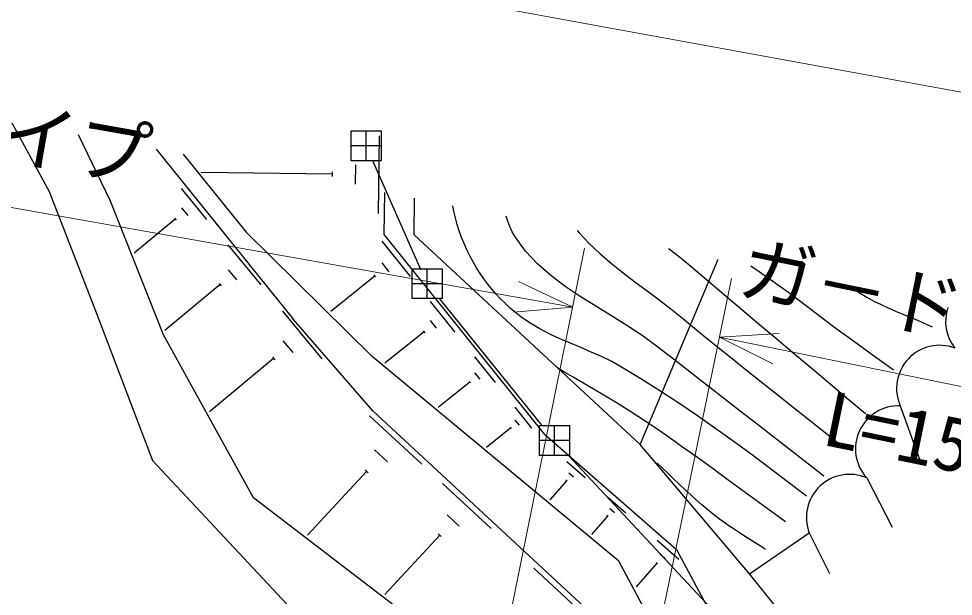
# Model space of a CAD drawing. Units: millimetres, scale not verified. Extents: x 40000 to 680000, y 20000 to 380000.
# Drawn here: x 337721 to 368927, y 316006 to 335292 of the extents above; entities that cross this region are included whole.
import ezdxf
from ezdxf.enums import TextEntityAlignment as Align

# ---------------------------------------------------------------- set-up
doc = ezdxf.new("R2010")
doc.units = ezdxf.units.MM
doc.header["$LTSCALE"] = 1000
for name, color, linetype, lineweight in [('M-BGD', 7, 'Continuous', 25), ('M-BMK-ROW', 30, 'Continuous', 25), ('M-STR-HTXT', 7, 'Continuous', 13)]:
    doc.layers.add(name, color=color, linetype=linetype, lineweight=lineweight)
doc.styles.add('@ＭＳ ゴシック', font='')
doc.styles.add('ＭＳ ゴシック', font='')
doc.styles.get('@ＭＳ ゴシック').set_extended_font_data('@MS Gothic')
doc.styles.get('ＭＳ ゴシック').set_extended_font_data('MS Gothic')

msp = doc.modelspace()

# ---------------------------------------------------------------- linework, layer by layer
at = {"layer": 'M-BGD'}
for p, q in [((337496, 331815), (338736, 329527)), ((340783, 329202), (339720, 331412)), ((349734, 328793), (349763, 331379)), ((342312, 330936), (346892, 325247)), ((343217, 330768), (345313, 328165)), ((348196, 330023), (348198, 330184)), ((348969, 329772), (348977, 330418)), ((348197, 330104), (343812, 330152)), ((343142, 329620), (343992, 328593)), ((338736, 329527), (340308, 325486)), ((349927, 328092), (349942, 329490)), ((350927, 328081), (350940, 329296)), ((342561, 324733), (340783, 329202)), ((343153, 328980), (343365, 328723)), ((342951, 328596), (341579, 327460)), ((342924, 328628), (342978, 328564)), ((345313, 328165), (349528, 324008)), ((355290, 321406), (349927, 328092)), ((358469, 321072), (350927, 328081)), ((344699, 327740), (345801, 326409)), ((350799, 326685), (349855, 327861)), ((350092, 326843), (349856, 327137)), ((358469, 321072), (361081, 327261)), ((344713, 326910), (344989, 326577)), ((349651, 326670), (349592, 326743)), ((344451, 326413), (342604, 324883)), ((344417, 326455), (344486, 326371)), ((349621, 326707), (348139, 325518)), ((352294, 324821), (351467, 325852)), ((340308, 325486), (342186, 320538)), ((346528, 325531), (347845, 323941)), ((349549, 322198), (346892, 325247)), ((351675, 324960), (351468, 325217)), ((351288, 324808), (351237, 324873)), ((345559, 319299), (342561, 324733)), ((346545, 324540), (346874, 324143)), ((351263, 324841), (349948, 323787)), ((346233, 323946), (344087, 322169)), ((346192, 323996), (346274, 323897)), ((357763, 317179), (349528, 324008)), ((353643, 323140), (352955, 323997)), ((353128, 323255), (352956, 323469)), ((352784, 323156), (351729, 322310)), ((352806, 323129), (352763, 323182)), ((367157, 322364), (367805, 320556)), ((356603, 315660), (349549, 322198)), ((354860, 321621), (354297, 322323)), ((349437, 322029), (351177, 320416)), ((354439, 321716), (354298, 321891)), ((354158, 321635), (353337, 320976)), ((354175, 321613), (354140, 321657)), ((355290, 321406), (359689, 317569)), ((349605, 320902), (350040, 320499)), ((362125, 316756), (358469, 321072)), ((342186, 320538), (346671, 315739)), ((356639, 319964), (356026, 320498)), ((349339, 320179), (347362, 318045)), ((349285, 320229), (349394, 320128)), ((356012, 319863), (355454, 319224)), ((356031, 319847), (355992, 319880)), ((356249, 319980), (356095, 320114)), ((366036, 319958), (366888, 318314)), ((351869, 319775), (353493, 318269)), ((351579, 314696), (345559, 319299)), ((357992, 318783), (357396, 319303)), ((357613, 318799), (357464, 318929)), ((352026, 318723), (352433, 318347)), ((357382, 318686), (356845, 318070)), ((357401, 318669), (357363, 318702)), ((351778, 318047), (349945, 316070)), ((351727, 318094), (351829, 318000)), ((362125, 316756), (364118, 318123)), ((364118, 318123), (364796, 316771)), ((359768, 317234), (359042, 317868)), ((359306, 317253), (359124, 317412)), ((359689, 317569), (364193, 309139)), ((364007, 305550), (357763, 317179)), ((359025, 317115), (358336, 316325)), ((359047, 317095), (359002, 317135)), ((354922, 316946), (356470, 315511)), ((364446, 313865), (362125, 316756))]:
    msp.add_line(p, q, dxfattribs=at)
for points in [[(364021, 319349), (363425, 319809), (362825, 320265), (362222, 320717), (361614, 321162), (361002, 321602), (360384, 322033), (359761, 322456), (359132, 322869), (358496, 323272), (357852, 323662), (357523, 323844), (357185, 324009), (356840, 324163), (356491, 324310), (356141, 324456), (355794, 324605), (355452, 324762), (355119, 324934), (354797, 325123), (354489, 325337), (354315, 325474), (354147, 325618), (353983, 325768), (353825, 325925), (353673, 326088), (353526, 326256), (353387, 326429), (353253, 326607), (353127, 326789), (353008, 326976), (352894, 327170), (352787, 327370), (352686, 327573), (352594, 327781), (352508, 327992), (352431, 328205), (352363, 328422), (352303, 328640), (352252, 328861), (352218, 329046)], [(364608, 320014), (364050, 320449), (363491, 320883), (362932, 321318), (362373, 321753), (361815, 322187), (361256, 322622), (360697, 323056), (360139, 323491), (359580, 323925), (359021, 324360), (358536, 324714), (358029, 325048), (357510, 325370), (356987, 325690), (356471, 326014), (355969, 326353), (355491, 326713), (355047, 327103), (354644, 327533), (354293, 328009), (354197, 328176), (354116, 328351), (354049, 328533), (354002, 328694)], [(356366, 328222), (356432, 328141), (356771, 327782), (357132, 327443), (357510, 327119), (357900, 326807), (358298, 326503), (358701, 326203), (359103, 325904), (359500, 325600), (359888, 325288), (360418, 324852), (360950, 324419), (361484, 323988), (362019, 323560), (362556, 323133), (363094, 322707), (363632, 322281), (364169, 321856), (364707, 321429), (365243, 321001)], [(365998, 322094), (365408, 322592), (364817, 323088), (364225, 323585), (363634, 324081), (363042, 324577), (362452, 325074), (361862, 325572), (361273, 326071), (360685, 326572), (360100, 327075), (359780, 327334), (359446, 327581), (359413, 327604)], [(362166, 327037), (362440, 326846), (362977, 326473), (363508, 326095), (364026, 325706), (364311, 325485), (364598, 325268), (364887, 325053), (365177, 324840), (365469, 324628), (365761, 324416), (366053, 324205), (366345, 323994), (366636, 323783), (366927, 323570)], [(365488, 326341), (365818, 326128), (366045, 325991), (366277, 325865), (366514, 325747), (366755, 325636), (366999, 325530), (367244, 325427), (367490, 325325), (367736, 325222), (367980, 325117), (368222, 325008)], [(363325, 318490), (362833, 318844), (362342, 319202), (361852, 319561), (361363, 319921), (360874, 320280), (360382, 320637), (359889, 320991), (359393, 321340), (358893, 321684), (358388, 322021), (358124, 322191), (357857, 322359), (357589, 322523), (357319, 322685), (357048, 322845), (356776, 323004), (356504, 323163), (356232, 323322), (355961, 323482), (355691, 323643)], [(362660, 317566), (362486, 317682), (362310, 317795), (362134, 317908), (361958, 318020), (361781, 318133), (361606, 318248), (361433, 318364), (361261, 318483), (361092, 318605), (360926, 318731), (360726, 318893), (360530, 319059), (360338, 319229), (360148, 319402), (359960, 319578), (359774, 319755), (359588, 319933), (359402, 320110), (359214, 320286), (359025, 320460)]]:
    msp.add_lwpolyline(points, dxfattribs=at)
for centre, start, end in [((370108, 325188), 161.4973, 218.3703), ((368472, 322948), 69.3643, 203.9502), ((367100, 320926), 87.7255, 222.3114), ((365461, 318639), 66.443, 201.029)]:
    msp.add_arc(centre, 1439, start, end, dxfattribs=at)
at = {"layer": 'M-BMK-ROW'}
for p, q in [((348825, 330545), (348825, 331545)), ((348825, 331545), (349825, 331545)), ((349325, 330545), (349325, 331545)), ((349825, 331545), (349825, 330545)), ((349825, 331045), (348825, 331045)), ((349825, 330545), (348825, 330545)), ((351139, 326945), (349546, 330545)), ((350861, 325945), (350861, 326945)), ((350861, 326945), (351861, 326945)), ((351361, 325945), (351361, 326945)), ((351861, 326945), (351861, 325945)), ((351861, 326445), (350861, 326445)), ((351861, 325945), (350861, 325945)), ((355204, 321712), (351767, 325945)), ((355110, 320712), (355110, 321712)), ((355110, 321712), (356110, 321712)), ((355610, 320712), (355610, 321712)), ((356110, 321712), (356110, 320712)), ((356110, 321212), (355110, 321212)), ((356110, 320712), (355110, 320712)), ((361151, 315276), (356076, 320712))]:
    msp.add_line(p, q, dxfattribs=at)
at = {"layer": 'M-STR-HTXT'}
for p, q in [((318060, 342185), (420111, 323537)), ((356218, 325666), (312356, 333430)), ((350470, 297233), (356614, 327627)), ((356218, 325666), (354406, 326513)), ((355294, 296252), (361517, 326621)), ((354226, 325493), (356218, 325666)), ((363112, 324781), (361116, 324662)), ((376300, 321550), (361116, 324662)), ((361116, 324662), (362904, 323767))]:
    msp.add_line(p, q, dxfattribs=at)

# ---------------------------------------------------------------- texts
at = {"layer": 'M-STR-HTXT', "style": 'ＭＳ ゴシック'}
for rotation, p in [(349.963, (334461, 330533)), (348.418, (368909, 324085))]:
    msp.add_text('ガ－ドパイプ', height=1833, rotation=rotation, dxfattribs=at).set_placement(p, align=Align.BOTTOM_CENTER)
at = {"layer": 'M-STR-HTXT', "style": '@ＭＳ ゴシック'}
msp.add_text('L=15.5', height=1833, rotation=348.418, dxfattribs=at).set_placement((368507, 322126), align=Align.TOP_CENTER)

doc.saveas('drawing.dxf')
